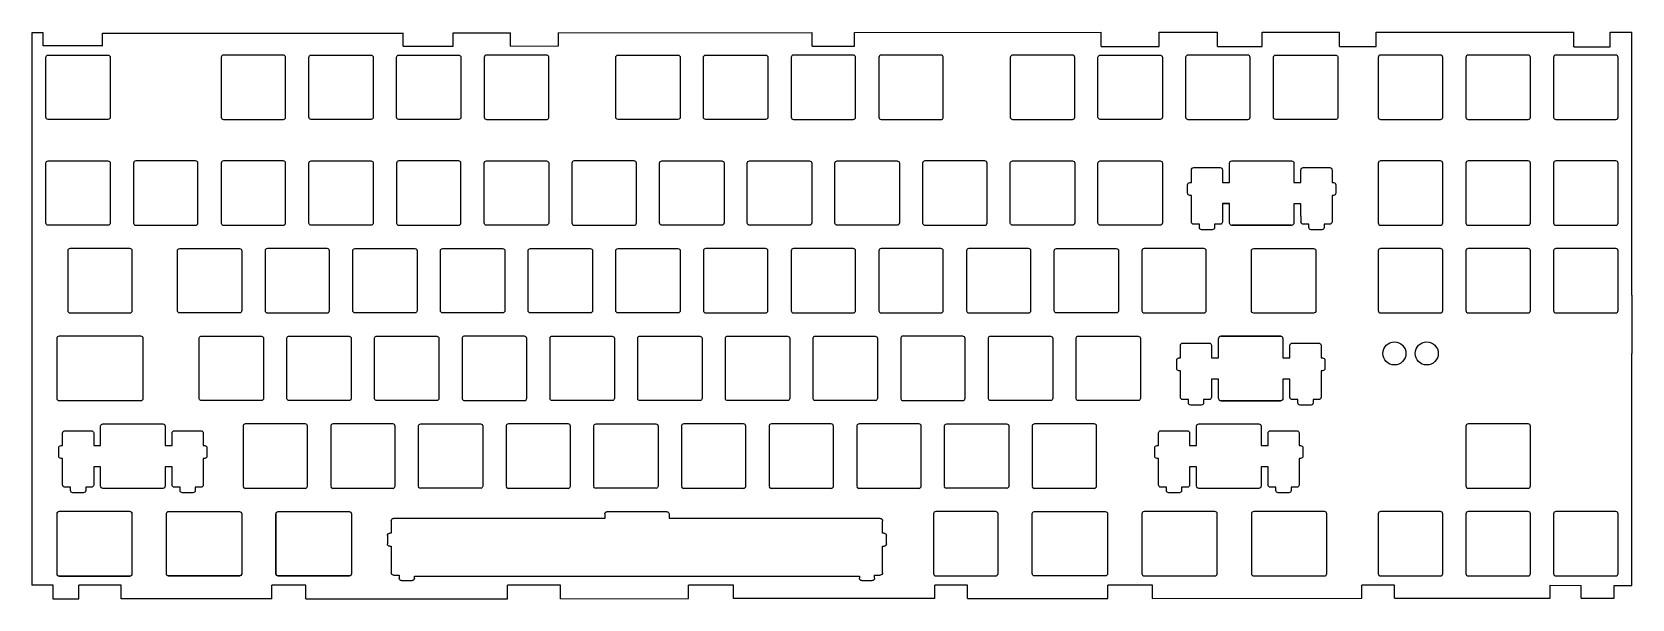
# Model space of a CAD drawing. Header units: millimetres. Extents: x 363 to 710, y 875 to 998.
import ezdxf

# ---------------------------------------------------------------- set-up
doc = ezdxf.new("R2010")
doc.units = ezdxf.units.MM
doc.layers.get('0').update_dxf_attribs({"true_color": 0x000000})
doc.layers.add('5', color=7, linetype='Continuous', true_color=0x000000)

msp = doc.modelspace()

# ---------------------------------------------------------------- linework, layer by layer
at = {"color": 7}
for p, q in [((362.68, 998.13), (362.68, 878.12)), ((365.12, 998.13), (362.68, 998.13)), ((365.13, 995.31), (365.12, 998.13)), ((378, 995.27), (378, 998.1)), ((378, 998.1), (443.32, 998.1)), ((443.32, 995.27), (443.32, 998.15)), ((454.22, 995.26), (454.22, 998.14)), ((454.22, 998.14), (466.67, 998.14)), ((466.67, 995.25), (466.67, 998.16)), ((477.06, 995.29), (477.06, 998.21)), ((477.06, 998.17), (532.17, 998.2)), ((532.17, 995.21), (532.17, 998.2)), ((541.4, 998.21), (594.95, 998.25)), ((541.4, 995.21), (541.4, 998.21)), ((594.95, 995.17), (594.95, 998.25)), ((607.58, 995.16), (607.58, 998.25)), ((607.58, 998.25), (620.24, 998.25)), ((620.24, 995.16), (620.24, 998.26)), ((629.97, 998.27), (646.77, 998.28)), ((629.97, 995.15), (629.97, 998.27)), ((646.77, 995.14), (646.77, 998.28)), ((654.75, 998.29), (697.66, 998.32)), ((654.75, 995.14), (654.75, 998.29)), ((697.66, 995.11), (697.66, 998.32)), ((705.59, 995.1), (705.59, 998.32)), ((705.59, 998.32), (710.32, 998.32)), ((378, 995.31), (365.13, 995.31)), ((443.32, 995.27), (454.22, 995.26)), ((466.67, 995.25), (477.06, 995.29)), ((532.17, 995.21), (541.4, 995.21)), ((594.95, 995.17), (607.58, 995.16)), ((620.24, 995.16), (629.97, 995.15)), ((646.77, 995.14), (654.75, 995.14)), ((697.66, 995.11), (705.59, 995.1)), ((638.39, 958.28), (638.39, 957.01)), ((710.32, 941.13), (710.32, 928.48)), ((362.68, 879.37), (362.68, 879.37)), ((367.27, 878.11), (362.68, 878.12)), ((367.27, 875.11), (367.27, 878.11)), ((372.83, 875.12), (372.83, 878.12)), ((382.04, 878.12), (372.83, 878.12)), ((382.04, 875.13), (382.04, 878.12)), ((414.78, 875.15), (414.78, 878.12)), ((422.16, 878.12), (414.78, 878.12)), ((422.16, 875.15), (422.16, 878.12)), ((466.01, 875.18), (466.01, 878.12)), ((477.52, 878.12), (466.01, 878.12)), ((477.52, 875.18), (477.52, 878.12)), ((505.33, 875.2), (505.33, 878.12)), ((515.11, 878.12), (505.33, 878.12)), ((515.11, 875.21), (515.11, 878.12)), ((558.81, 875.23), (558.81, 878.12)), ((565.94, 878.12), (558.81, 878.12)), ((565.94, 875.24), (565.94, 878.12)), ((596.41, 875.26), (596.41, 878.12)), ((606.15, 878.12), (596.41, 878.12)), ((606.15, 875.26), (606.15, 878.12)), ((651.62, 875.29), (651.62, 878.12)), ((658.72, 878.12), (651.62, 878.12)), ((658.72, 875.29), (658.72, 878.12)), ((692.54, 875.32), (692.54, 878.1)), ((692.54, 878.1), (699.31, 878.07)), ((699.31, 875.32), (699.31, 878.07)), ((706.46, 878.04), (710.32, 878.03)), ((706.46, 875.32), (706.46, 878.04)), ((367.27, 875.12), (372.83, 875.12)), ((414.78, 875.15), (382.04, 875.13)), ((422.16, 875.15), (466.01, 875.18)), ((477.52, 875.18), (505.33, 875.2)), ((558.81, 875.23), (515.11, 875.23)), ((565.94, 875.24), (596.41, 875.26)), ((606.15, 875.26), (651.62, 875.29)), ((658.72, 875.29), (692.54, 875.29)), ((699.31, 875.32), (706.46, 875.32))]:
    msp.add_line(p, q, dxfattribs=at)
at = {"color": 0}
for p, q in [((365.69, 979.81), (365.69, 992.81)), ((366.19, 993.31), (379.19, 993.31)), ((379.69, 992.81), (379.69, 979.81)), ((403.79, 992.82), (403.79, 979.79)), ((417.29, 993.31), (404.29, 993.31)), ((417.79, 979.81), (417.79, 992.81)), ((422.84, 979.8), (422.84, 992.82)), ((423.34, 993.31), (436.34, 993.31)), ((436.84, 992.82), (436.84, 979.79)), ((441.89, 979.79), (441.89, 992.82)), ((442.39, 993.31), (455.39, 993.31)), ((455.89, 992.81), (455.89, 979.81)), ((460.96, 992.81), (460.96, 979.81)), ((474.46, 993.31), (461.46, 993.31)), ((474.94, 979.67), (474.94, 992.95)), ((489.52, 979.78), (489.52, 992.83)), ((490.02, 993.31), (503.02, 993.31)), ((503.52, 992.81), (503.52, 979.81)), ((508.57, 979.79), (508.57, 992.83)), ((509.07, 993.31), (522.07, 993.31)), ((522.57, 992.82), (522.57, 979.79)), ((527.62, 992.83), (527.62, 979.78)), ((541.12, 993.31), (528.12, 993.31)), ((541.62, 979.81), (541.62, 992.81)), ((546.69, 992.81), (546.69, 979.81)), ((560.19, 993.31), (547.19, 993.31)), ((560.67, 979.67), (560.67, 992.95)), ((575.24, 992.83), (575.24, 979.78)), ((588.74, 993.31), (575.74, 993.31)), ((589.24, 979.81), (589.24, 992.81)), ((594.29, 979.79), (594.29, 992.83)), ((594.79, 993.31), (607.79, 993.31)), ((608.29, 992.82), (608.29, 979.79)), ((613.34, 992.83), (613.34, 979.78)), ((626.84, 993.31), (613.84, 993.31)), ((627.34, 979.81), (627.34, 992.81)), ((632.41, 979.81), (632.41, 992.81)), ((632.91, 993.31), (645.91, 993.31)), ((646.39, 992.95), (646.39, 979.67)), ((379.19, 979.31), (366.19, 979.31)), ((404.29, 979.31), (417.29, 979.31)), ((436.34, 979.31), (423.34, 979.31)), ((455.39, 979.31), (442.39, 979.31)), ((461.46, 979.31), (474.46, 979.31)), ((503.02, 979.31), (490.02, 979.31)), ((522.07, 979.31), (509.07, 979.31)), ((528.12, 979.31), (541.12, 979.31)), ((547.19, 979.31), (560.19, 979.31)), ((575.74, 979.31), (588.74, 979.31)), ((607.79, 979.31), (594.79, 979.31)), ((613.84, 979.31), (626.84, 979.31)), ((645.91, 979.31), (632.91, 979.31)), ((366.19, 970.32), (379.19, 970.32)), ((398.24, 970.32), (385.24, 970.32)), ((417.29, 970.32), (404.29, 970.32)), ((423.34, 970.32), (436.34, 970.32)), ((455.39, 970.32), (442.39, 970.32)), ((461.44, 970.32), (474.44, 970.32)), ((493.49, 970.32), (480.49, 970.32)), ((499.54, 970.32), (512.54, 970.32)), ((518.59, 970.32), (531.59, 970.32)), ((537.64, 970.32), (550.64, 970.32)), ((569.69, 970.32), (556.69, 970.32)), ((575.74, 970.32), (588.74, 970.32)), ((594.79, 970.32), (607.79, 970.32)), ((623.37, 970.31), (636.37, 970.31)), ((365.69, 956.82), (365.69, 969.82)), ((379.69, 969.82), (379.69, 956.82)), ((384.74, 969.83), (384.74, 956.8)), ((398.74, 956.82), (398.74, 969.82)), ((403.79, 969.83), (403.79, 956.8)), ((417.79, 956.82), (417.79, 969.82)), ((422.84, 956.81), (422.84, 969.82)), ((436.84, 969.83), (436.84, 956.8)), ((441.89, 969.83), (441.89, 956.8)), ((455.89, 956.82), (455.89, 969.82)), ((460.94, 956.82), (460.94, 969.82)), ((474.94, 969.82), (474.94, 956.82)), ((479.99, 969.82), (479.99, 956.82)), ((493.99, 956.82), (493.99, 969.82)), ((499.04, 956.79), (499.04, 969.84)), ((513.04, 969.82), (513.04, 956.82)), ((518.09, 956.79), (518.09, 969.84)), ((532.09, 969.82), (532.09, 956.82)), ((537.14, 956.79), (537.14, 969.84)), ((551.14, 969.82), (551.14, 956.82)), ((556.19, 969.84), (556.19, 956.79)), ((570.19, 956.82), (570.19, 969.82)), ((575.24, 956.79), (575.24, 969.84)), ((589.24, 969.82), (589.24, 956.82)), ((594.29, 956.79), (594.29, 969.84)), ((608.29, 969.82), (608.29, 956.82)), ((615.09, 968.85), (620.84, 968.85)), ((638.89, 968.85), (644.64, 968.85)), ((613.77, 963.32), (613.77, 965.12)), ((645.97, 965.12), (645.97, 963.32)), ((379.19, 956.32), (366.19, 956.32)), ((385.24, 956.32), (398.24, 956.32)), ((404.29, 956.32), (417.29, 956.32)), ((436.34, 956.32), (423.34, 956.32)), ((442.39, 956.32), (455.39, 956.32)), ((474.44, 956.32), (461.44, 956.32)), ((480.49, 956.32), (493.49, 956.32)), ((512.54, 956.32), (499.54, 956.32)), ((531.59, 956.32), (518.59, 956.32)), ((550.64, 956.32), (537.64, 956.32)), ((556.69, 956.32), (569.69, 956.32)), ((588.74, 956.32), (575.74, 956.32)), ((607.79, 956.32), (594.79, 956.32)), ((636.37, 956.32), (623.37, 956.32)), ((636.37, 956.31), (623.37, 956.31)), ((619.12, 955.35), (616.82, 955.35)), ((642.92, 955.35), (640.62, 955.35)), ((370.45, 950.77), (370.45, 937.77)), ((383.95, 951.27), (370.95, 951.27)), ((384.45, 937.77), (384.45, 950.77)), ((394.27, 937.75), (394.27, 950.78)), ((394.77, 951.27), (407.77, 951.27)), ((408.27, 950.77), (408.27, 937.77)), ((413.32, 950.78), (413.32, 937.75)), ((426.82, 951.27), (413.82, 951.27)), ((427.32, 937.77), (427.32, 950.77)), ((432.37, 937.76), (432.37, 950.77)), ((432.87, 951.27), (445.87, 951.27)), ((446.37, 950.78), (446.37, 937.75)), ((451.42, 937.75), (451.42, 950.78)), ((451.92, 951.27), (464.92, 951.27)), ((465.42, 950.77), (465.42, 937.77)), ((470.47, 937.74), (470.47, 950.79)), ((470.97, 951.27), (483.97, 951.27)), ((484.47, 950.77), (484.47, 937.77)), ((489.52, 937.74), (489.52, 950.79)), ((490.02, 951.27), (503.02, 951.27)), ((503.52, 950.77), (503.52, 937.77)), ((508.57, 950.79), (508.57, 937.74)), ((522.07, 951.27), (509.07, 951.27)), ((522.57, 937.77), (522.57, 950.77)), ((527.62, 950.79), (527.62, 937.74)), ((541.12, 951.27), (528.12, 951.27)), ((541.62, 937.77), (541.62, 950.77)), ((546.67, 950.79), (546.67, 937.74)), ((560.17, 951.27), (547.17, 951.27)), ((560.67, 937.77), (560.67, 950.77)), ((565.72, 950.79), (565.72, 937.74)), ((579.22, 951.27), (566.22, 951.27)), ((579.72, 937.77), (579.72, 950.77)), ((584.77, 937.74), (584.77, 950.79)), ((585.27, 951.27), (598.27, 951.27)), ((598.77, 950.77), (598.77, 937.77)), ((603.82, 950.79), (603.82, 937.74)), ((617.32, 951.27), (604.32, 951.27)), ((617.82, 937.77), (617.82, 950.77)), ((627.63, 937.76), (627.63, 950.77)), ((628.13, 951.27), (641.13, 951.27)), ((641.63, 950.77), (641.63, 937.76)), ((370.95, 937.27), (383.95, 937.27)), ((407.77, 937.27), (394.77, 937.27)), ((413.82, 937.27), (426.82, 937.27)), ((445.87, 937.27), (432.87, 937.27)), ((464.92, 937.27), (451.92, 937.27)), ((483.97, 937.27), (470.97, 937.27)), ((503.02, 937.27), (490.02, 937.27)), ((509.07, 937.27), (522.07, 937.27)), ((528.12, 937.27), (541.12, 937.27)), ((547.17, 937.27), (560.17, 937.27)), ((566.22, 937.27), (579.22, 937.27)), ((598.27, 937.27), (585.27, 937.27)), ((604.32, 937.27), (617.32, 937.27)), ((641.13, 937.26), (628.13, 937.26)), ((368.07, 931.72), (368.07, 918.72)), ((386.34, 932.22), (368.57, 932.22)), ((386.84, 918.72), (386.84, 931.72)), ((399.03, 918.58), (399.03, 931.85)), ((399.51, 932.22), (412.51, 932.22)), ((413.01, 931.72), (413.01, 918.72)), ((418.08, 918.58), (418.08, 931.85)), ((418.56, 932.22), (431.56, 932.22)), ((432.06, 931.72), (432.06, 918.72)), ((437.13, 918.58), (437.13, 931.85)), ((437.61, 932.22), (450.61, 932.22)), ((451.11, 931.72), (451.11, 918.72)), ((456.18, 931.85), (456.18, 918.58)), ((469.66, 932.22), (456.66, 932.22)), ((470.16, 918.72), (470.16, 931.72)), ((475.23, 918.58), (475.23, 931.85)), ((475.71, 932.22), (488.71, 932.22)), ((489.21, 931.72), (489.21, 918.72)), ((494.28, 918.58), (494.28, 931.85)), ((494.76, 932.22), (507.76, 932.22)), ((508.26, 931.72), (508.26, 918.72)), ((513.33, 918.58), (513.33, 931.85)), ((513.81, 932.22), (526.81, 932.22)), ((527.31, 931.72), (527.31, 918.72)), ((532.38, 918.58), (532.38, 931.85)), ((532.86, 932.22), (545.86, 932.22)), ((546.36, 931.72), (546.36, 918.72)), ((551.43, 931.85), (551.43, 918.58)), ((564.91, 932.22), (551.91, 932.22)), ((565.41, 918.72), (565.41, 931.72)), ((570.48, 918.58), (570.48, 931.85)), ((570.96, 932.22), (583.96, 932.22)), ((584.46, 931.72), (584.46, 918.72)), ((589.53, 918.58), (589.53, 931.85)), ((590.01, 932.22), (603.01, 932.22)), ((603.51, 931.72), (603.51, 918.72)), ((633.99, 932.21), (620.99, 932.21)), ((620.99, 932.21), (633.99, 932.21)), ((612.71, 930.74), (618.46, 930.74)), ((636.51, 930.74), (642.26, 930.74)), ((611.39, 925.21), (611.39, 927.01)), ((643.59, 927.01), (643.59, 925.21)), ((368.57, 918.22), (386.34, 918.22)), ((412.53, 918.22), (399.49, 918.22)), ((431.58, 918.22), (418.54, 918.22)), ((450.63, 918.22), (437.59, 918.22)), ((456.64, 918.22), (469.68, 918.22)), ((488.73, 918.22), (475.69, 918.22)), ((507.78, 918.22), (494.74, 918.22)), ((526.83, 918.22), (513.79, 918.22)), ((545.88, 918.22), (532.84, 918.22)), ((551.89, 918.22), (564.93, 918.22)), ((583.98, 918.22), (570.94, 918.22)), ((603.03, 918.22), (589.99, 918.22)), ((633.99, 918.21), (620.99, 918.21)), ((616.74, 917.24), (614.44, 917.24)), ((640.54, 917.24), (638.23, 917.24)), ((369.83, 911.69), (375.58, 911.69)), ((378.1, 913.16), (391.1, 913.16)), ((393.63, 911.69), (399.38, 911.69)), ((408.55, 912.8), (408.55, 899.53)), ((422.03, 913.16), (409.03, 913.16)), ((422.53, 899.66), (422.53, 912.66)), ((427.6, 912.8), (427.6, 899.53)), ((441.08, 913.16), (428.08, 913.16)), ((441.58, 899.66), (441.58, 912.66)), ((446.65, 899.53), (446.65, 912.8)), ((447.14, 913.16), (460.13, 913.16)), ((460.63, 912.66), (460.63, 899.66)), ((465.7, 912.8), (465.7, 899.53)), ((479.18, 913.16), (466.18, 913.16)), ((479.68, 899.66), (479.68, 912.66)), ((484.75, 899.53), (484.75, 912.8)), ((485.23, 913.16), (498.23, 913.16)), ((498.73, 912.66), (498.73, 899.66)), ((503.8, 912.8), (503.8, 899.53)), ((517.28, 913.16), (504.28, 913.16)), ((517.78, 899.66), (517.78, 912.66)), ((522.85, 912.8), (522.85, 899.53)), ((536.33, 913.16), (523.33, 913.16)), ((536.83, 899.66), (536.83, 912.66)), ((541.9, 912.8), (541.9, 899.53)), ((555.38, 913.16), (542.38, 913.16)), ((555.88, 899.66), (555.88, 912.66)), ((560.95, 899.53), (560.95, 912.8)), ((561.43, 913.16), (574.43, 913.16)), ((574.93, 912.66), (574.93, 899.66)), ((580, 912.8), (580, 899.53)), ((593.48, 913.16), (580.48, 913.16)), ((593.98, 899.66), (593.98, 912.66)), ((607.95, 911.69), (613.7, 911.69)), ((616.22, 913.16), (629.22, 913.16)), ((631.75, 911.69), (637.5, 911.69)), ((368.5, 906.16), (368.5, 907.96)), ((400.7, 907.96), (400.7, 906.16)), ((606.62, 906.16), (606.62, 907.96)), ((638.82, 907.96), (638.82, 906.16)), ((373.85, 898.19), (371.55, 898.19)), ((391.1, 899.16), (378.1, 899.16)), ((397.65, 898.19), (395.35, 898.19)), ((409, 899.17), (422.07, 899.17)), ((428.05, 899.17), (441.12, 899.17)), ((460.17, 899.17), (447.1, 899.17)), ((466.15, 899.17), (479.22, 899.17)), ((498.27, 899.17), (485.2, 899.17)), ((504.25, 899.17), (517.32, 899.17)), ((523.3, 899.17), (536.37, 899.17)), ((542.35, 899.17), (555.42, 899.17)), ((574.47, 899.17), (561.4, 899.17)), ((580.45, 899.17), (593.52, 899.17)), ((611.97, 898.19), (609.67, 898.19)), ((629.22, 899.16), (616.22, 899.16)), ((635.77, 898.19), (633.47, 898.19)), ((368.07, 893.62), (368.07, 880.62)), ((368.07, 893.6), (368.07, 880.59)), ((383.95, 894.12), (368.57, 894.12)), ((383.95, 894.1), (368.57, 894.1)), ((384.45, 880.62), (384.45, 893.62)), ((384.45, 880.59), (384.45, 893.6)), ((391.88, 880.48), (391.88, 893.76)), ((391.88, 880.46), (391.88, 893.73)), ((392.36, 894.12), (407.74, 894.12)), ((392.36, 894.1), (407.74, 894.1)), ((408.24, 893.62), (408.24, 880.62)), ((408.24, 893.6), (408.24, 880.59)), ((415.69, 880.59), (415.69, 893.6)), ((415.7, 880.62), (415.7, 893.62)), ((416.19, 894.1), (431.57, 894.1)), ((416.2, 894.12), (431.58, 894.12)), ((432.07, 893.6), (432.07, 880.59)), ((432.08, 893.62), (432.08, 880.62)), ((500.61, 894.09), (487.61, 894.09)), ((500.61, 894.09), (487.61, 894.09)), ((558.57, 893.62), (558.57, 880.62)), ((572.07, 894.12), (559.07, 894.12)), ((572.57, 880.62), (572.57, 893.62)), ((580, 880.62), (580, 893.62)), ((580.5, 894.12), (595.89, 894.12)), ((596.39, 893.62), (596.39, 880.62)), ((603.82, 893.62), (603.82, 880.62)), ((619.7, 894.12), (604.32, 894.12)), ((620.2, 880.62), (620.2, 893.62)), ((627.63, 893.62), (627.63, 880.62)), ((643.51, 894.12), (628.13, 894.12)), ((644.01, 880.62), (644.01, 893.62)), ((487.11, 892.62), (441.23, 892.62)), ((546.98, 892.62), (501.11, 892.62)), ((439.91, 888.89), (439.91, 887.09)), ((548.31, 887.09), (548.31, 888.89)), ((368.57, 880.12), (383.95, 880.12)), ((368.57, 880.09), (383.95, 880.09)), ((407.74, 880.12), (392.36, 880.12)), ((407.74, 880.09), (392.36, 880.09)), ((431.57, 880.09), (416.19, 880.09)), ((431.58, 880.12), (416.2, 880.12)), ((559.07, 880.12), (572.07, 880.12)), ((595.89, 880.12), (580.5, 880.12)), ((604.32, 880.12), (619.7, 880.12)), ((628.13, 880.12), (643.51, 880.12)), ((442.96, 879.12), (445.26, 879.12)), ((542.96, 879.12), (545.26, 879.12))]:
    msp.add_line(p, q, dxfattribs=at)
at = {"color": 0, "linetype": 'Continuous', "lineweight": 25}
for p, q in [((655.2, 992.81), (655.2, 979.81)), ((668.7, 993.31), (655.7, 993.31)), ((669.2, 979.81), (669.2, 992.81)), ((674.25, 992.81), (674.25, 979.81)), ((687.75, 993.31), (674.75, 993.31)), ((688.25, 979.81), (688.25, 992.81)), ((693.3, 992.81), (693.3, 979.81)), ((706.8, 993.31), (693.8, 993.31)), ((707.3, 979.81), (707.3, 992.81)), ((655.7, 979.31), (668.7, 979.31)), ((674.75, 979.31), (687.75, 979.31)), ((693.8, 979.31), (706.8, 979.31)), ((668.7, 970.32), (655.7, 970.32)), ((687.75, 970.32), (674.75, 970.32)), ((706.8, 970.32), (693.8, 970.32)), ((655.2, 969.82), (655.2, 956.82)), ((669.2, 956.82), (669.2, 969.82)), ((674.25, 969.82), (674.25, 956.82)), ((688.25, 956.82), (688.25, 969.82)), ((693.3, 969.82), (693.3, 956.82)), ((707.3, 956.82), (707.3, 969.82)), ((655.7, 956.32), (668.7, 956.32)), ((674.75, 956.32), (687.75, 956.32)), ((693.8, 956.32), (706.8, 956.32)), ((655.2, 950.77), (655.2, 937.77)), ((668.7, 951.27), (655.7, 951.27)), ((669.2, 937.77), (669.2, 950.77)), ((674.25, 950.77), (674.25, 937.77)), ((687.75, 951.27), (674.75, 951.27)), ((688.25, 937.77), (688.25, 950.77)), ((693.3, 950.77), (693.3, 937.77)), ((706.8, 951.27), (693.8, 951.27)), ((707.3, 937.77), (707.3, 950.77)), ((655.7, 937.27), (668.7, 937.27)), ((674.75, 937.27), (687.75, 937.27)), ((693.8, 937.27), (706.8, 937.27)), ((674.25, 912.67), (674.25, 899.67)), ((687.75, 913.17), (674.75, 913.17)), ((688.25, 899.67), (688.25, 912.67)), ((674.75, 899.17), (687.75, 899.17)), ((655.2, 893.62), (655.2, 880.62)), ((668.7, 894.12), (655.7, 894.12)), ((669.2, 880.62), (669.2, 893.62)), ((674.25, 893.62), (674.25, 880.62)), ((687.75, 894.12), (674.75, 894.12)), ((688.25, 880.62), (688.25, 893.62)), ((693.3, 893.62), (693.3, 880.62)), ((706.8, 894.12), (693.8, 894.12)), ((707.3, 880.62), (707.3, 893.62)), ((655.7, 880.12), (668.7, 880.12)), ((674.75, 880.12), (687.75, 880.12)), ((693.8, 880.12), (706.8, 880.12))]:
    msp.add_line(p, q, dxfattribs=at)
at = {"color": 0, "linetype": 'Continuous'}
for p, q in [((487.11, 893.59), (487.11, 892.62)), ((501.11, 893.59), (501.11, 892.62))]:
    msp.add_line(p, q, dxfattribs=at)
at = {"color": 0}
for points in [[(614.27, 965.62), (614.59, 965.62), (614.59, 968.35)], [(621.34, 968.35), (621.34, 965.62), (622.87, 965.62), (622.87, 969.82)], [(636.87, 969.82), (636.87, 965.62), (638.39, 965.62), (638.39, 968.35)], [(645.14, 968.35), (645.14, 965.62), (645.47, 965.62)], [(614.59, 957.05), (614.59, 962.82), (614.27, 962.82)], [(622.87, 956.82), (622.87, 961.02), (621.34, 961.02), (621.34, 957.05)], [(622.87, 956.81), (622.87, 961.01), (621.34, 961.01), (621.34, 958.28)], [(638.39, 958.28), (638.39, 961.01), (636.87, 961.01), (636.87, 956.81)], [(645.47, 962.82), (645.14, 962.82), (645.14, 957.05)], [(616.32, 955.85), (616.32, 956.55), (615.09, 956.55)], [(620.84, 956.55), (619.62, 956.55), (619.62, 955.85)], [(623.37, 956.32), (636.37, 956.32)], [(640.12, 955.85), (640.12, 956.55), (638.89, 956.55)], [(644.64, 956.55), (643.42, 956.55), (643.42, 955.85)], [(618.96, 930.24), (618.96, 927.51), (620.49, 927.51), (620.49, 931.71)], [(634.49, 931.71), (634.49, 927.51), (636.01, 927.51), (636.01, 930.24)], [(611.89, 927.51), (612.21, 927.51), (612.21, 930.24)], [(642.76, 930.24), (642.76, 927.51), (643.09, 927.51)], [(612.21, 918.94), (612.21, 924.71), (611.89, 924.71)], [(620.49, 918.71), (620.49, 922.91), (618.96, 922.91), (618.96, 918.94)], [(636.01, 918.94), (636.01, 922.91), (634.49, 922.91), (634.49, 918.71)], [(643.09, 924.71), (642.76, 924.71), (642.76, 918.94)], [(613.94, 917.74), (613.94, 918.44), (612.71, 918.44)], [(618.46, 918.44), (617.24, 918.44), (617.24, 917.74)], [(620.99, 918.21), (633.99, 918.21)], [(637.73, 917.74), (637.73, 918.44), (636.51, 918.44)], [(642.26, 918.44), (641.04, 918.44), (641.04, 917.74)], [(369, 908.46), (369.33, 908.46), (369.33, 911.19)], [(376.08, 911.19), (376.08, 908.46), (377.6, 908.46), (377.6, 912.66)], [(391.6, 912.66), (391.6, 908.46), (393.13, 908.46), (393.13, 911.19)], [(399.88, 911.19), (399.88, 908.46), (400.2, 908.46)], [(607.12, 908.46), (607.45, 908.46), (607.45, 911.19)], [(614.2, 911.19), (614.2, 908.46), (615.72, 908.46), (615.72, 912.66)], [(629.72, 912.66), (629.72, 908.46), (631.25, 908.46), (631.25, 911.19)], [(638, 911.19), (638, 908.46), (638.32, 908.46)], [(369.33, 899.89), (369.33, 905.66), (369, 905.66)], [(400.2, 905.66), (399.88, 905.66), (399.88, 899.89)], [(607.45, 899.89), (607.45, 905.66), (607.12, 905.66)], [(638.32, 905.66), (638, 905.66), (638, 899.89)], [(377.6, 899.66), (377.6, 903.86), (376.08, 903.86), (376.08, 899.89)], [(393.13, 899.89), (393.13, 903.86), (391.6, 903.86), (391.6, 899.66)], [(615.72, 899.66), (615.72, 903.86), (614.2, 903.86), (614.2, 899.89)], [(631.25, 899.89), (631.25, 903.86), (629.72, 903.86), (629.72, 899.66)], [(371.05, 898.69), (371.05, 899.39), (369.83, 899.39)], [(375.58, 899.39), (374.35, 899.39), (374.35, 898.69)], [(394.85, 898.69), (394.85, 899.39), (393.63, 899.39)], [(399.38, 899.39), (398.15, 899.39), (398.15, 898.69)], [(609.17, 898.69), (609.17, 899.39), (607.95, 899.39)], [(613.7, 899.39), (612.47, 899.39), (612.47, 898.69)], [(632.97, 898.69), (632.97, 899.39), (631.75, 899.39)], [(637.5, 899.39), (636.27, 899.39), (636.27, 898.69)], [(440.73, 892.12), (440.73, 889.39), (440.41, 889.39)], [(547.81, 889.39), (547.48, 889.39), (547.48, 892.12)], [(440.41, 886.59), (440.73, 886.59), (440.73, 880.82)], [(547.48, 880.82), (547.48, 886.59), (547.81, 886.59)], [(441.23, 880.32), (442.46, 880.32), (442.46, 879.62)], [(445.76, 879.62), (445.76, 880.09)], [(445.76, 880.09), (542.46, 880.09)], [(542.46, 880.09), (542.46, 879.62)], [(545.76, 879.62), (545.76, 880.32), (546.98, 880.32)]]:
    msp.add_lwpolyline(points, dxfattribs=at)
at = {"color": 7}
for centre in [(658.71, 928.47), (665.73, 928.47)]:
    msp.add_circle(centre, 2.5, dxfattribs=at)
at = {"color": 0, "extrusion": (0, 0, -1)}
for centre, start, end in [((-366.19, 992.81), 0, 90), ((-379.19, 992.81), 90, 180), ((-423.34, 992.81), 0.8103, 90), ((-436.34, 992.81), 90, 178.3794), ((-442.39, 992.81), 1.8119, 90), ((-455.39, 992.81), 90, 180), ((-490.02, 992.81), 2.6876, 90), ((-503.02, 992.81), 90, 180), ((-509.07, 992.81), 2.1439, 90), ((-522.07, 992.81), 90, 178.3794), ((-594.79, 992.81), 2.1439, 90), ((-607.79, 992.81), 90, 178.3794), ((-632.91, 992.81), 0, 90), ((-645.91, 992.81), 90, 164.0717), ((-366.19, 979.81), 270, 0), ((-379.19, 979.81), 180, 270), ((-423.34, 979.81), 270, 359.1897), ((-436.34, 979.81), 181.6206, 270), ((-442.39, 979.81), 270, 358.1881), ((-455.39, 979.81), 180, 270), ((-490.02, 979.81), 270, 357.3124), ((-503.02, 979.81), 180, 270), ((-509.07, 979.81), 270, 357.8561), ((-522.07, 979.81), 181.6206, 270), ((-594.79, 979.81), 270, 357.8561), ((-607.79, 979.81), 181.6206, 270), ((-632.91, 979.81), 270, 0), ((-645.91, 979.81), 195.9283, 270), ((-366.19, 969.82), 0, 90), ((-379.19, 969.82), 90, 180), ((-423.34, 969.82), 0.8103, 90), ((-436.34, 969.82), 90, 178.3794), ((-461.44, 969.82), 0, 90), ((-474.44, 969.82), 90, 180), ((-499.54, 969.82), 2.6876, 90), ((-512.54, 969.82), 90, 180), ((-518.59, 969.82), 3.1386, 90), ((-531.59, 969.82), 90, 180), ((-537.64, 969.82), 3.1386, 90), ((-550.64, 969.82), 90, 180), ((-575.74, 969.82), 2.6876, 90), ((-588.74, 969.82), 90, 180), ((-594.79, 969.82), 3.1386, 90), ((-607.79, 969.82), 90, 180), ((-623.37, 969.81), 0, 90), ((-636.37, 969.81), 90, 180), ((-615.09, 968.35), 0, 90), ((-620.84, 968.35), 90, 180), ((-638.89, 968.35), 0, 90), ((-644.64, 968.35), 90, 180), ((-614.27, 965.12), 0, 90), ((-614.27, 963.32), 270, 0), ((-645.47, 965.12), 90, 180), ((-645.47, 963.32), 180, 270), ((-366.19, 956.82), 270, 0), ((-379.19, 956.82), 180, 270), ((-423.34, 956.82), 270, 359.1897), ((-436.34, 956.82), 181.6206, 270), ((-461.44, 956.82), 270, 0), ((-474.44, 956.82), 180, 270), ((-499.54, 956.82), 270, 357.3124), ((-512.54, 956.82), 180, 270), ((-518.59, 956.82), 270, 356.8614), ((-531.59, 956.82), 180, 270), ((-537.64, 956.82), 270, 356.8614), ((-550.64, 956.82), 180, 270), ((-575.74, 956.82), 270, 357.3124), ((-588.74, 956.82), 180, 270), ((-594.79, 956.82), 270, 356.8614), ((-607.79, 956.82), 180, 270), ((-615.09, 957.05), 270, 0), ((-620.84, 957.05), 180, 270), ((-623.37, 956.81), 270, 0), ((-636.37, 956.81), 180, 270), ((-638.89, 957.05), 270, 0), ((-644.64, 957.05), 180, 270), ((-616.82, 955.85), 270, 0), ((-619.12, 955.85), 180, 270), ((-640.62, 955.85), 270, 0), ((-642.92, 955.85), 180, 270), ((-394.77, 950.77), 1.8119, 90), ((-407.77, 950.77), 90, 180), ((-432.87, 950.77), 0.8103, 90), ((-445.87, 950.77), 90, 178.3794), ((-451.92, 950.77), 1.8119, 90), ((-464.92, 950.77), 90, 180), ((-470.97, 950.77), 3.1386, 90), ((-483.97, 950.77), 90, 180), ((-490.02, 950.77), 3.1386, 90), ((-503.02, 950.77), 90, 180), ((-585.27, 950.77), 2.6876, 90), ((-598.27, 950.77), 90, 180), ((-628.13, 950.77), 0, 90), ((-641.13, 950.77), 90, 180), ((-394.77, 937.77), 270, 358.1881), ((-407.77, 937.77), 180, 270), ((-432.87, 937.77), 270, 359.1897), ((-445.87, 937.77), 181.6206, 270), ((-451.92, 937.77), 270, 358.1881), ((-464.92, 937.77), 180, 270), ((-470.97, 937.77), 270, 356.8614), ((-483.97, 937.77), 180, 270), ((-490.02, 937.77), 270, 356.8614), ((-503.02, 937.77), 180, 270), ((-585.27, 937.77), 270, 357.3124), ((-598.27, 937.77), 180, 270), ((-628.13, 937.76), 270, 0), ((-641.13, 937.76), 180, 270), ((-399.51, 931.72), 16.0323, 90), ((-412.51, 931.72), 90, 180), ((-418.56, 931.72), 16.0323, 90), ((-431.56, 931.72), 90, 180), ((-437.61, 931.72), 15.9491, 90), ((-450.61, 931.72), 90, 180), ((-475.71, 931.72), 16.0323, 90), ((-488.71, 931.72), 90, 180), ((-494.76, 931.72), 16.0323, 90), ((-507.76, 931.72), 90, 180), ((-513.81, 931.72), 15.9491, 90), ((-526.81, 931.72), 90, 180), ((-532.86, 931.72), 16.0323, 90), ((-545.86, 931.72), 90, 180), ((-570.96, 931.72), 16.0323, 90), ((-583.96, 931.72), 90, 180), ((-590.01, 931.72), 15.9491, 90), ((-603.01, 931.72), 90, 180), ((-612.71, 930.24), 0, 90), ((-618.46, 930.24), 90, 180), ((-636.51, 930.24), 0, 90), ((-642.26, 930.24), 90, 180), ((-611.89, 927.01), 0, 90), ((-611.89, 925.21), 270, 0), ((-643.09, 927.01), 90, 180), ((-643.09, 925.21), 180, 270), ((-399.51, 918.72), 272.2919, 343.9677), ((-412.51, 918.72), 180, 267.7081), ((-418.56, 918.72), 272.2919, 343.9677), ((-431.56, 918.72), 180, 267.7081), ((-437.61, 918.72), 272.2919, 344.0509), ((-450.61, 918.72), 180, 267.7081), ((-475.71, 918.72), 272.2919, 343.9677), ((-488.71, 918.72), 180, 267.7081), ((-494.76, 918.72), 272.2919, 343.9677), ((-507.76, 918.72), 180, 267.7081), ((-513.81, 918.72), 272.2919, 344.0509), ((-526.81, 918.72), 180, 267.7081), ((-532.86, 918.72), 272.2919, 343.9677), ((-545.86, 918.72), 180, 267.7081), ((-570.96, 918.72), 272.2919, 343.9677), ((-583.96, 918.72), 180, 267.7081), ((-590.01, 918.72), 272.2919, 344.0509), ((-603.01, 918.72), 180, 267.7081), ((-612.71, 918.94), 270, 0), ((-618.46, 918.94), 180, 270), ((-633.99, 918.71), 180, 270), ((-636.51, 918.94), 270, 0), ((-642.26, 918.94), 180, 270), ((-614.44, 917.74), 270, 0), ((-616.74, 917.74), 180, 270), ((-638.23, 917.74), 270, 0), ((-640.54, 917.74), 180, 270), ((-369.83, 911.19), 0, 90), ((-375.58, 911.19), 90, 180), ((-378.1, 912.66), 0, 90), ((-391.1, 912.66), 90, 180), ((-393.63, 911.19), 0, 90), ((-399.38, 911.19), 90, 180), ((-447.14, 912.66), 15.9491, 90), ((-460.13, 912.66), 90, 180), ((-485.23, 912.66), 16.0323, 90), ((-498.23, 912.66), 90, 180), ((-561.43, 912.66), 16.0323, 90), ((-574.43, 912.66), 90, 180), ((-607.95, 911.19), 0, 90), ((-613.7, 911.19), 90, 180), ((-616.22, 912.66), 0, 90), ((-629.22, 912.66), 90, 180), ((-631.75, 911.19), 0, 90), ((-637.5, 911.19), 90, 180), ((-369, 907.96), 0, 90), ((-400.2, 907.96), 90, 180), ((-607.12, 907.96), 0, 90), ((-638.32, 907.96), 90, 180), ((-369, 906.16), 270, 0), ((-400.2, 906.16), 180, 270), ((-607.12, 906.16), 270, 0), ((-638.32, 906.16), 180, 270), ((-369.83, 899.89), 270, 0), ((-371.55, 898.69), 270, 0), ((-373.85, 898.69), 180, 270), ((-375.58, 899.89), 180, 270), ((-378.1, 899.66), 270, 0), ((-391.1, 899.66), 180, 270), ((-393.63, 899.89), 270, 0), ((-395.35, 898.69), 270, 0), ((-397.65, 898.69), 180, 270), ((-399.38, 899.89), 180, 270), ((-447.14, 899.66), 274.2886, 344.0509), ((-460.13, 899.66), 180, 265.7114), ((-485.23, 899.66), 274.2886, 343.9677), ((-498.23, 899.66), 180, 265.7114), ((-561.43, 899.66), 274.2886, 343.9677), ((-574.43, 899.66), 180, 265.7114), ((-607.95, 899.89), 270, 0), ((-609.67, 898.69), 270, 0), ((-611.97, 898.69), 180, 270), ((-613.7, 899.89), 180, 270), ((-616.22, 899.66), 270, 0), ((-629.22, 899.66), 180, 270), ((-631.75, 899.89), 270, 0), ((-633.47, 898.69), 270, 0), ((-635.77, 898.69), 180, 270), ((-637.5, 899.89), 180, 270), ((-392.36, 893.62), 16.1357, 90), ((-392.36, 893.6), 16.1357, 90), ((-407.74, 893.62), 90, 180), ((-407.74, 893.6), 90, 180), ((-416.19, 893.6), 0, 90), ((-416.2, 893.62), 0, 90), ((-431.57, 893.6), 90, 180), ((-431.58, 893.62), 90, 180), ((-487.61, 893.59), 0, 90), ((-500.61, 893.59), 90, 180), ((-580.5, 893.62), 360, 90), ((-595.89, 893.62), 90, 180), ((-441.23, 892.12), 360, 90), ((-546.98, 892.12), 90, 180), ((-440.41, 888.89), 0, 90), ((-440.41, 887.09), 270, 0), ((-547.81, 888.89), 90, 180), ((-547.81, 887.09), 180, 270), ((-392.36, 880.62), 270, 343.8643), ((-392.36, 880.59), 270, 343.8643), ((-407.74, 880.62), 180, 270), ((-407.74, 880.59), 180, 270), ((-416.19, 880.59), 270, 0), ((-416.2, 880.62), 270, 0), ((-431.57, 880.59), 180, 270), ((-431.58, 880.62), 180, 270), ((-441.23, 880.82), 270, 0), ((-442.96, 879.62), 270, 0), ((-445.26, 879.62), 180, 270), ((-542.96, 879.62), 270, 0), ((-545.26, 879.62), 180, 270), ((-546.98, 880.82), 180, 270), ((-580.5, 880.62), 270, 0), ((-595.89, 880.62), 180, 270)]:
    msp.add_arc(centre, 0.5, start, end, dxfattribs=at)
at = {"color": 0}
for centre, start, end in [((404.29, 992.81), 90, 178.1881), ((417.29, 992.81), 0, 90), ((461.46, 992.81), 90, 180), ((474.46, 992.81), 15.9283, 90), ((528.12, 992.81), 90, 177.3124), ((541.12, 992.81), 0, 90), ((547.19, 992.81), 90, 180), ((560.19, 992.81), 15.9283, 90), ((575.74, 992.81), 90, 177.3123), ((588.74, 992.81), 360, 90), ((613.84, 992.81), 90, 177.3123), ((626.84, 992.81), 0, 90), ((404.29, 979.81), 181.8119, 270), ((417.29, 979.81), 270, 360), ((461.46, 979.81), 180, 270), ((474.46, 979.81), 270, 344.0717), ((528.12, 979.81), 182.6876, 270), ((541.12, 979.81), 270, 0), ((547.19, 979.81), 180, 270), ((560.19, 979.81), 270, 344.0717), ((575.74, 979.81), 182.6877, 270), ((588.74, 979.81), 270, 0), ((613.84, 979.81), 182.6877, 270), ((626.84, 979.81), 270, 0), ((385.24, 969.82), 90, 178.1881), ((398.24, 969.82), 0, 90), ((404.29, 969.82), 90, 178.1881), ((417.29, 969.82), 0, 90), ((442.39, 969.82), 90, 178.1881), ((455.39, 969.82), 0, 90), ((480.49, 969.82), 90, 180), ((493.49, 969.82), 0, 90), ((556.69, 969.82), 90, 176.8614), ((569.69, 969.82), 0, 90), ((385.24, 956.82), 181.8119, 270), ((398.24, 956.82), 270, 0), ((404.29, 956.82), 181.8119, 270), ((417.29, 956.82), 270, 360), ((442.39, 956.82), 181.8119, 270), ((455.39, 956.82), 270, 360), ((480.49, 956.82), 180, 270), ((493.49, 956.82), 270, 360), ((556.69, 956.82), 183.1386, 270), ((569.69, 956.82), 270, 360), ((370.95, 950.77), 90, 180), ((383.95, 950.77), 0, 90), ((413.82, 950.77), 90, 178.1881), ((426.82, 950.77), 0, 90), ((509.07, 950.77), 90, 177.3124), ((522.07, 950.77), 0, 90), ((528.12, 950.77), 90, 176.8614), ((541.12, 950.77), 0, 90), ((547.17, 950.77), 90, 176.8614), ((560.17, 950.77), 360, 90), ((566.22, 950.77), 90, 176.8614), ((579.22, 950.77), 0, 90), ((604.32, 950.77), 90, 176.8614), ((617.32, 950.77), 0, 90), ((370.95, 937.77), 180, 270), ((383.95, 937.77), 270, 0), ((413.82, 937.77), 181.8119, 270), ((426.82, 937.77), 270, 0), ((509.07, 937.77), 182.6876, 270), ((522.07, 937.77), 270, 0), ((528.12, 937.77), 183.1386, 270), ((541.12, 937.77), 270, 0), ((547.17, 937.77), 183.1386, 270), ((560.17, 937.77), 270, 0), ((566.22, 937.77), 183.1386, 270), ((579.22, 937.77), 270, 0), ((604.32, 937.77), 183.1386, 270), ((617.32, 937.77), 270, 0), ((368.57, 931.72), 90, 180), ((386.34, 931.72), 0, 90), ((456.66, 931.72), 90, 163.9677), ((469.66, 931.72), 0, 90), ((551.91, 931.72), 90, 163.9677), ((564.91, 931.72), 360, 90), ((620.99, 931.71), 90, 180), ((633.99, 931.71), 0, 90), ((368.57, 918.72), 180, 270), ((386.34, 918.72), 270, 0), ((456.66, 918.72), 196.0323, 267.7081), ((469.66, 918.72), 272.2919, 0), ((551.91, 918.72), 196.0323, 267.7081), ((564.91, 918.72), 272.2919, 0), ((620.99, 918.71), 180, 270), ((409.03, 912.66), 90, 163.9677), ((422.03, 912.66), 0, 90), ((428.08, 912.66), 90, 163.9677), ((441.08, 912.66), 360, 90), ((466.18, 912.66), 90, 164.0509), ((479.18, 912.66), 0, 90), ((504.28, 912.66), 90, 163.9677), ((517.28, 912.66), 0, 90), ((523.33, 912.66), 90, 164.0509), ((536.33, 912.66), 360, 90), ((542.38, 912.66), 90, 163.9677), ((555.38, 912.66), 0, 90), ((580.48, 912.66), 90, 163.9677), ((593.48, 912.66), 0, 90), ((409.03, 899.66), 196.0323, 265.7114), ((422.03, 899.66), 274.2886, 0), ((428.08, 899.66), 196.0323, 265.7114), ((441.08, 899.66), 274.2886, 360), ((466.18, 899.66), 195.9491, 265.7114), ((479.18, 899.66), 274.2886, 0), ((504.28, 899.66), 196.0323, 265.7114), ((517.28, 899.66), 274.2886, 0), ((523.33, 899.66), 195.9491, 265.7114), ((536.33, 899.66), 274.2886, 0), ((542.38, 899.66), 196.0323, 265.7114), ((555.38, 899.66), 274.2886, 0), ((580.48, 899.66), 196.0323, 265.7114), ((593.48, 899.66), 274.2886, 0), ((368.57, 893.62), 90, 180), ((368.57, 893.6), 90, 180), ((383.95, 893.62), 0, 90), ((383.95, 893.6), 0, 90), ((559.07, 893.62), 90, 180), ((572.07, 893.62), 0, 90), ((604.32, 893.62), 90, 180), ((619.7, 893.62), 0, 90), ((628.13, 893.62), 90, 180), ((643.51, 893.62), 0, 90), ((368.57, 880.62), 180, 270), ((368.57, 880.59), 180, 270), ((383.95, 880.62), 270, 360), ((383.95, 880.59), 270, 360), ((559.07, 880.62), 180, 270), ((572.07, 880.62), 270, 0), ((604.32, 880.62), 180, 270), ((619.7, 880.62), 270, 0), ((628.13, 880.62), 180, 270), ((643.51, 880.62), 270, 0)]:
    msp.add_arc(centre, 0.5, start, end, dxfattribs=at)
at = {"color": 0, "linetype": 'Continuous', "lineweight": 25}
for centre, start, end in [((655.7, 992.81), 90, 180), ((668.7, 992.81), 0, 90), ((674.75, 992.81), 90, 180), ((687.75, 992.81), 0, 90), ((693.8, 992.81), 90, 180), ((706.8, 992.81), 0, 90), ((655.7, 979.81), 180, 270), ((668.7, 979.81), 270, 0), ((674.75, 979.81), 180, 270), ((687.75, 979.81), 270, 0), ((693.8, 979.81), 180, 270), ((706.8, 979.81), 270, 0), ((655.7, 969.82), 90, 180), ((668.7, 969.82), 0, 90), ((674.75, 969.82), 90, 180), ((687.75, 969.82), 0, 90), ((693.8, 969.82), 90, 180), ((706.8, 969.82), 0, 90), ((655.7, 956.82), 180, 270), ((668.7, 956.82), 270, 0), ((674.75, 956.82), 180, 270), ((687.75, 956.82), 270, 0), ((693.8, 956.82), 180, 270), ((706.8, 956.82), 270, 0), ((655.7, 950.77), 90, 180), ((668.7, 950.77), 0, 90), ((674.75, 950.77), 90, 180), ((687.75, 950.77), 0, 90), ((693.8, 950.77), 90, 180), ((706.8, 950.77), 0, 90), ((655.7, 937.77), 180, 270), ((668.7, 937.77), 270, 0), ((674.75, 937.77), 180, 270), ((687.75, 937.77), 270, 0), ((693.8, 937.77), 180, 270), ((706.8, 937.77), 270, 0), ((674.75, 912.67), 90, 180), ((687.75, 912.67), 0, 90), ((674.75, 899.67), 180, 270), ((687.75, 899.67), 270, 0), ((655.7, 893.62), 90, 180), ((668.7, 893.62), 0, 90), ((674.75, 893.62), 90, 180), ((687.75, 893.62), 0, 90), ((693.8, 893.62), 90, 180), ((706.8, 893.62), 0, 90), ((655.7, 880.62), 180, 270), ((668.7, 880.62), 270, 0), ((674.75, 880.62), 180, 270), ((687.75, 880.62), 270, 0), ((693.8, 880.62), 180, 270), ((706.8, 880.62), 270, 0)]:
    msp.add_arc(centre, 0.5, start, end, dxfattribs=at)
at = {"layer": '5', "color": 0}
for p, q in [((710.32, 941.13), (710.32, 998.32)), ((710.32, 878.03), (710.32, 928.48))]:
    msp.add_line(p, q, dxfattribs=at)

doc.saveas('drawing.dxf')
